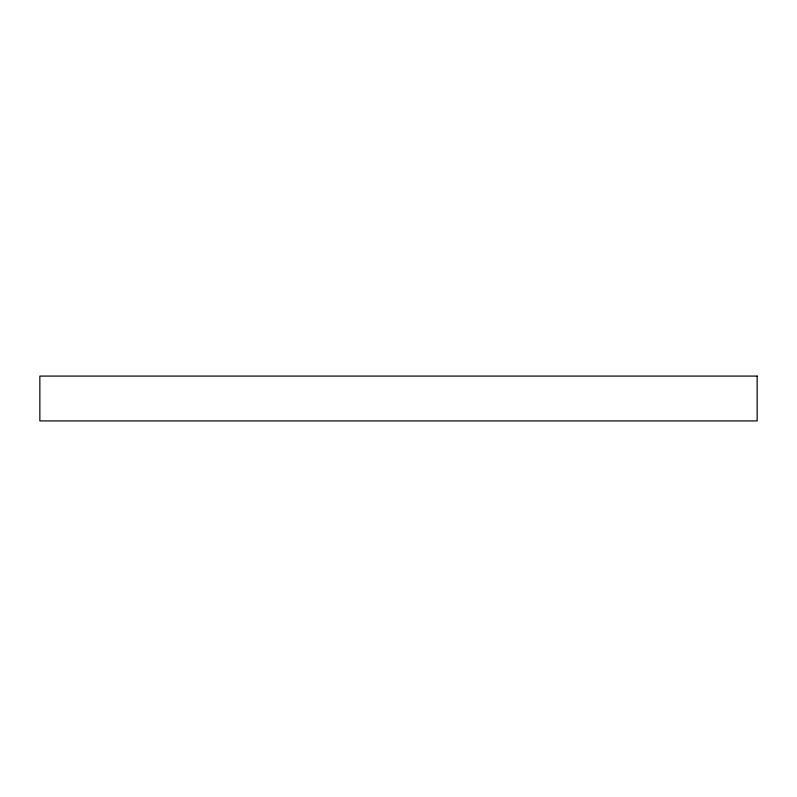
<?xml version="1.0" encoding="UTF-8"?>
<svg xmlns="http://www.w3.org/2000/svg" width="797" height="797" viewBox="0 0 797 797"><rect width="100%" height="100%" fill="white"/><g stroke="black" fill="none" stroke-linecap="round" stroke-linejoin="round"><path stroke-width="1.2" d="M757.15 376.084L39.85 376.084L39.85 420.916L757.15 420.916L757.15 376.084"/></g></svg>
